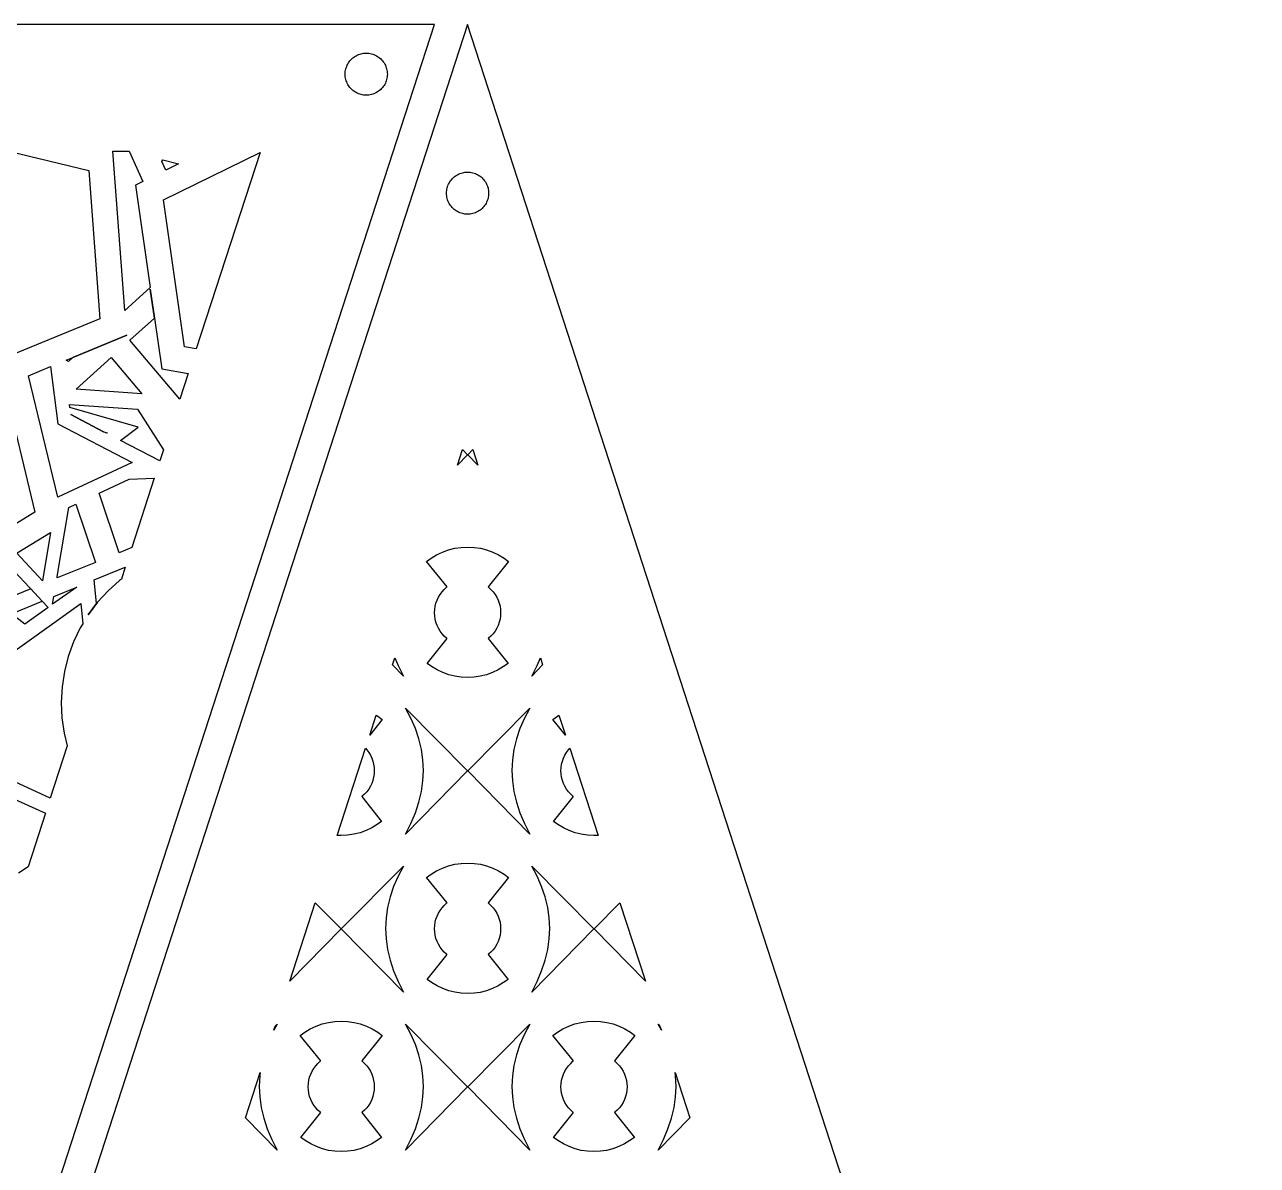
# Model space of a CAD drawing. Header units: metres. Extents: x 20 to 1108, y 20 to 485.
# Drawn here: x 990.8 to 1107.8, y 142.5 to 250.8 of the extents above; entities that cross this region are included whole.
import ezdxf

# ---------------------------------------------------------------- set-up
doc = ezdxf.new("R2010")
doc.units = ezdxf.units.M

msp = doc.modelspace()

# ---------------------------------------------------------------- linework, layer by layer
for p, q in [((1029.7, 250.826), (879.698, 250.826)), ((954.698, 20.0001), (1029.7, 250.826)), ((1032.85, 250.826), (957.853, 20)), ((1107.85, 20), (1032.85, 250.826)), ((1021.42, 246.976), (1021.47, 247.087)), ((1021.47, 247.087), (1021.54, 247.195)), ((1021.54, 247.195), (1021.61, 247.3)), ((1021.61, 247.3), (1021.68, 247.399)), ((1021.68, 247.399), (1021.77, 247.493)), ((1021.77, 247.493), (1021.86, 247.582)), ((1021.86, 247.582), (1021.95, 247.665)), ((1021.95, 247.665), (1022.05, 247.742)), ((1022.05, 247.742), (1022.15, 247.813)), ((1022.15, 247.813), (1022.26, 247.877)), ((1022.26, 247.877), (1022.38, 247.934)), ((1022.38, 247.934), (1022.49, 247.984)), ((1022.49, 247.984), (1022.61, 248.026)), ((1022.61, 248.026), (1022.73, 248.062)), ((1022.73, 248.062), (1022.85, 248.089)), ((1022.85, 248.089), (1022.98, 248.109)), ((1022.98, 248.109), (1023.1, 248.12)), ((1023.1, 248.12), (1023.23, 248.124)), ((1023.23, 248.124), (1023.35, 248.12)), ((1023.35, 248.12), (1023.48, 248.109)), ((1023.48, 248.109), (1023.6, 248.089)), ((1023.6, 248.089), (1023.72, 248.062)), ((1023.72, 248.062), (1023.84, 248.026)), ((1023.84, 248.026), (1023.96, 247.984)), ((1023.96, 247.984), (1024.08, 247.934)), ((1024.08, 247.934), (1024.19, 247.877)), ((1024.19, 247.877), (1024.3, 247.813)), ((1024.3, 247.813), (1024.4, 247.742)), ((1024.4, 247.742), (1024.5, 247.665)), ((1024.5, 247.665), (1024.6, 247.582)), ((1024.6, 247.582), (1024.68, 247.493)), ((1024.68, 247.493), (1024.77, 247.399)), ((1024.77, 247.399), (1024.84, 247.3)), ((1024.84, 247.3), (1024.92, 247.195)), ((1024.92, 247.195), (1024.98, 247.087)), ((1024.98, 247.087), (1025.04, 246.976)), ((1021.23, 246.249), (1021.24, 246.375)), ((1021.23, 246.124), (1021.23, 246.249)), ((1021.23, 245.998), (1021.23, 246.124)), ((1021.24, 245.873), (1021.23, 245.998)), ((1021.24, 246.375), (1021.26, 246.499)), ((1021.26, 245.749), (1021.24, 245.873)), ((1021.26, 246.499), (1021.29, 246.621)), ((1021.29, 246.621), (1021.32, 246.742)), ((1021.32, 246.742), (1021.37, 246.86)), ((1021.37, 246.86), (1021.42, 246.976)), ((1025.04, 246.976), (1025.09, 246.86)), ((1025.09, 246.86), (1025.13, 246.742)), ((1025.13, 246.742), (1025.16, 246.621)), ((1025.16, 246.621), (1025.19, 246.499)), ((1025.19, 246.499), (1025.21, 246.375)), ((1025.21, 245.873), (1025.19, 245.749)), ((1025.21, 246.375), (1025.22, 246.249)), ((1025.22, 245.998), (1025.21, 245.873)), ((1025.22, 246.249), (1025.23, 246.124)), ((1025.23, 246.124), (1025.22, 245.998)), ((1021.29, 245.627), (1021.26, 245.749)), ((1021.32, 245.506), (1021.29, 245.627)), ((1021.37, 245.388), (1021.32, 245.506)), ((1021.42, 245.273), (1021.37, 245.388)), ((1021.47, 245.16), (1021.42, 245.273)), ((1021.54, 245.052), (1021.47, 245.16)), ((1021.61, 244.948), (1021.54, 245.052)), ((1021.68, 244.849), (1021.61, 244.948)), ((1021.77, 244.755), (1021.68, 244.849)), ((1021.86, 244.666), (1021.77, 244.755)), ((1021.95, 244.583), (1021.86, 244.666)), ((1024.6, 244.666), (1024.5, 244.583)), ((1024.68, 244.755), (1024.6, 244.666)), ((1024.77, 244.849), (1024.68, 244.755)), ((1024.84, 244.948), (1024.77, 244.849)), ((1024.92, 245.052), (1024.84, 244.948)), ((1024.98, 245.16), (1024.92, 245.052)), ((1025.04, 245.273), (1024.98, 245.16)), ((1025.09, 245.388), (1025.04, 245.273)), ((1025.13, 245.506), (1025.09, 245.388)), ((1025.16, 245.627), (1025.13, 245.506)), ((1025.19, 245.749), (1025.16, 245.627)), ((1022.05, 244.506), (1021.95, 244.583)), ((1022.15, 244.436), (1022.05, 244.506)), ((1022.26, 244.371), (1022.15, 244.436)), ((1022.38, 244.315), (1022.26, 244.371)), ((1022.49, 244.265), (1022.38, 244.315)), ((1022.61, 244.222), (1022.49, 244.265)), ((1022.73, 244.187), (1022.61, 244.222)), ((1022.85, 244.159), (1022.73, 244.187)), ((1022.98, 244.14), (1022.85, 244.159)), ((1023.1, 244.128), (1022.98, 244.14)), ((1023.23, 244.124), (1023.1, 244.128)), ((1023.35, 244.128), (1023.23, 244.124)), ((1023.48, 244.14), (1023.35, 244.128)), ((1023.6, 244.159), (1023.48, 244.14)), ((1023.72, 244.187), (1023.6, 244.159)), ((1023.84, 244.222), (1023.72, 244.187)), ((1023.96, 244.265), (1023.84, 244.222)), ((1024.08, 244.315), (1023.96, 244.265)), ((1024.19, 244.371), (1024.08, 244.315)), ((1024.3, 244.436), (1024.19, 244.371)), ((1024.4, 244.506), (1024.3, 244.436)), ((1024.5, 244.583), (1024.4, 244.506)), ((989.281, 238.826), (996.87, 236.979)), ((999.164, 238.826), (1000.7, 238.826)), ((1000.31, 223.703), (999.164, 238.826)), ((1000.7, 238.826), (1002, 235.939)), ((1003.81, 237.836), (1003.9, 237.983)), ((1004.18, 237.008), (1003.81, 237.836)), ((1003.9, 237.983), (1005.41, 237.61)), ((1003.96, 234.2), (1013.14, 238.699)), ((1013.14, 238.699), (1007.08, 220.039)), ((996.87, 236.979), (997.932, 222.911)), ((1005.41, 237.61), (1004.18, 237.008)), ((1031.68, 236.444), (1031.78, 236.515)), ((1031.78, 236.515), (1031.89, 236.579)), ((1031.89, 236.579), (1032, 236.636)), ((1032, 236.636), (1032.12, 236.686)), ((1032.12, 236.686), (1032.23, 236.728)), ((1032.23, 236.728), (1032.36, 236.763)), ((1032.36, 236.763), (1032.48, 236.791)), ((1032.48, 236.791), (1032.6, 236.81)), ((1032.6, 236.81), (1032.73, 236.822)), ((1032.73, 236.822), (1032.85, 236.826)), ((1032.85, 236.826), (1032.98, 236.822)), ((1032.98, 236.822), (1033.1, 236.81)), ((1033.1, 236.81), (1033.23, 236.791)), ((1033.23, 236.791), (1033.35, 236.763)), ((1033.35, 236.763), (1033.47, 236.728)), ((1033.47, 236.728), (1033.59, 236.686)), ((1033.59, 236.686), (1033.7, 236.636)), ((1033.7, 236.636), (1033.82, 236.579)), ((1033.82, 236.579), (1033.92, 236.515)), ((1033.92, 236.515), (1034.03, 236.444)), ((1002, 235.939), (1001.31, 235.603)), ((1001.31, 235.603), (1002.7, 225.871)), ((1030.89, 235.201), (1030.92, 235.324)), ((1030.92, 235.324), (1030.95, 235.444)), ((1030.95, 235.444), (1030.99, 235.562)), ((1030.99, 235.562), (1031.04, 235.678)), ((1031.04, 235.678), (1031.1, 235.79)), ((1031.1, 235.79), (1031.16, 235.898)), ((1031.16, 235.898), (1031.23, 236.002)), ((1031.23, 236.002), (1031.31, 236.101)), ((1031.31, 236.101), (1031.39, 236.195)), ((1031.39, 236.195), (1031.48, 236.284)), ((1031.48, 236.284), (1031.58, 236.367)), ((1031.58, 236.367), (1031.68, 236.444)), ((1034.03, 236.444), (1034.13, 236.367)), ((1034.13, 236.367), (1034.22, 236.284)), ((1034.22, 236.284), (1034.31, 236.195)), ((1034.31, 236.195), (1034.39, 236.101)), ((1034.39, 236.101), (1034.47, 236.002)), ((1034.47, 236.002), (1034.54, 235.898)), ((1034.54, 235.898), (1034.61, 235.79)), ((1034.61, 235.79), (1034.66, 235.678)), ((1034.66, 235.678), (1034.71, 235.562)), ((1034.71, 235.562), (1034.75, 235.444)), ((1034.75, 235.444), (1034.79, 235.324)), ((1034.79, 235.324), (1034.82, 235.201)), ((1005.96, 220.234), (1003.96, 234.2)), ((1030.85, 234.826), (1030.86, 234.952)), ((1030.86, 234.701), (1030.85, 234.826)), ((1030.86, 234.952), (1030.87, 235.077)), ((1030.87, 234.576), (1030.86, 234.701)), ((1030.87, 235.077), (1030.89, 235.201)), ((1030.89, 234.451), (1030.87, 234.576)), ((1030.92, 234.329), (1030.89, 234.451)), ((1030.95, 234.208), (1030.92, 234.329)), ((1030.99, 234.09), (1030.95, 234.208)), ((1034.75, 234.208), (1034.71, 234.09)), ((1034.79, 234.329), (1034.75, 234.208)), ((1034.82, 234.451), (1034.79, 234.329)), ((1034.82, 235.201), (1034.84, 235.077)), ((1034.84, 234.576), (1034.82, 234.451)), ((1034.84, 235.077), (1034.85, 234.952)), ((1034.85, 234.701), (1034.84, 234.576)), ((1034.85, 234.952), (1034.85, 234.826)), ((1034.85, 234.826), (1034.85, 234.701)), ((1031.04, 233.975), (1030.99, 234.09)), ((1031.1, 233.863), (1031.04, 233.975)), ((1031.16, 233.755), (1031.1, 233.863)), ((1031.23, 233.651), (1031.16, 233.755)), ((1031.31, 233.551), (1031.23, 233.651)), ((1031.39, 233.457), (1031.31, 233.551)), ((1031.48, 233.368), (1031.39, 233.457)), ((1031.58, 233.285), (1031.48, 233.368)), ((1031.68, 233.208), (1031.58, 233.285)), ((1031.78, 233.138), (1031.68, 233.208)), ((1031.89, 233.074), (1031.78, 233.138)), ((1032, 233.017), (1031.89, 233.074)), ((1032.12, 232.967), (1032, 233.017)), ((1032.23, 232.924), (1032.12, 232.967)), ((1033.59, 232.967), (1033.47, 232.924)), ((1033.7, 233.017), (1033.59, 232.967)), ((1033.82, 233.074), (1033.7, 233.017)), ((1033.92, 233.138), (1033.82, 233.074)), ((1034.03, 233.208), (1033.92, 233.138)), ((1034.13, 233.285), (1034.03, 233.208)), ((1034.22, 233.368), (1034.13, 233.285)), ((1034.31, 233.457), (1034.22, 233.368)), ((1034.39, 233.551), (1034.31, 233.457)), ((1034.47, 233.651), (1034.39, 233.551)), ((1034.54, 233.755), (1034.47, 233.651)), ((1034.61, 233.863), (1034.54, 233.755)), ((1034.66, 233.975), (1034.61, 233.863)), ((1034.71, 234.09), (1034.66, 233.975)), ((1032.36, 232.889), (1032.23, 232.924)), ((1032.48, 232.862), (1032.36, 232.889)), ((1032.6, 232.842), (1032.48, 232.862)), ((1032.73, 232.83), (1032.6, 232.842)), ((1032.85, 232.826), (1032.73, 232.83)), ((1032.98, 232.83), (1032.85, 232.826)), ((1033.1, 232.842), (1032.98, 232.83)), ((1033.23, 232.862), (1033.1, 232.842)), ((1033.35, 232.889), (1033.23, 232.862)), ((1033.47, 232.924), (1033.35, 232.889)), ((1002.7, 225.871), (1000.31, 223.703)), ((1003.11, 222.972), (1002.72, 225.72)), ((1002.72, 225.72), (1003.11, 222.972)), ((997.932, 222.911), (984.882, 217.554)), ((1000.79, 220.868), (1003.11, 222.972)), ((1003.11, 222.972), (1003.11, 222.972)), ((1003.11, 222.972), (1003.8, 218.146)), ((1000.48, 221.335), (995.374, 219.238)), ((995.375, 219.238), (1000.48, 221.335)), ((1005.53, 215.264), (1000.79, 220.868)), ((1007.08, 220.039), (1005.96, 220.234)), ((994.743, 218.979), (995.374, 219.238)), ((994.955, 218.858), (994.743, 218.979)), ((995.374, 219.238), (994.955, 218.858)), ((995.374, 219.238), (995.375, 219.238)), ((995.678, 216.238), (998.991, 219.238)), ((998.991, 219.238), (1001.9, 215.796)), ((991.151, 217.504), (993.254, 218.367)), ((993.254, 218.367), (993.927, 212.948)), ((1003.8, 218.146), (1006.32, 217.707)), ((988.879, 216.571), (991.769, 204.562)), ((993.927, 205.967), (991.151, 217.504)), ((1006.32, 217.707), (1005.53, 215.264)), ((1001.9, 215.796), (995.678, 216.238)), ((995.074, 214.479), (995.037, 214.779)), ((995.037, 214.779), (1001.5, 214.321)), ((1001.58, 212.622), (995.074, 214.479)), ((1001.5, 214.321), (1003.96, 210.452)), ((998.274, 212.185), (995.158, 213.805)), ((995.158, 213.805), (998.276, 212.184)), ((993.927, 212.948), (1001, 209.274)), ((998.276, 212.184), (998.274, 212.185)), ((998.276, 212.184), (998.63, 212.083)), ((998.564, 212.034), (998.276, 212.184)), ((998.63, 212.083), (998.564, 212.034)), ((999.874, 211.354), (1001.58, 212.622)), ((1003.62, 209.405), (999.874, 211.354)), ((1003.96, 210.452), (1003.62, 209.405)), ((1031.89, 209.02), (1032.36, 210.488)), ((1032.85, 210), (1031.89, 209.02)), ((1032.36, 210.488), (1032.85, 210)), ((1032.86, 210), (1033.34, 210.488)), ((1033.82, 209.02), (1032.86, 210)), ((1033.34, 210.488), (1033.82, 209.02)), ((1001, 209.274), (993.927, 205.967)), ((997.856, 206.339), (1000.7, 207.667)), ((1000.7, 207.667), (1003.09, 207.77)), ((1003.09, 207.77), (1000.95, 201.182)), ((999.759, 200.696), (997.856, 206.339)), ((993.884, 198.448), (994.974, 204.99)), ((994.974, 204.99), (995.644, 205.304)), ((995.644, 205.304), (997.508, 199.777)), ((991.769, 204.562), (979.745, 197.185)), ((988.939, 199.979), (993.231, 202.612)), ((993.231, 202.612), (992.47, 198.036)), ((992.47, 198.036), (990.029, 200.647)), ((1000.95, 201.182), (999.759, 200.696)), ((1028.96, 199.869), (1029.39, 200.186)), ((1029.39, 200.186), (1029.91, 200.5)), ((1029.91, 200.5), (1030.47, 200.762)), ((1030.47, 200.762), (1031.04, 200.968)), ((1031.04, 200.968), (1031.64, 201.117)), ((1031.64, 201.117), (1032.24, 201.207)), ((1032.24, 201.207), (1032.85, 201.237)), ((1032.85, 201.237), (1033.46, 201.207)), ((1033.46, 201.207), (1034.07, 201.117)), ((1034.07, 201.117), (1034.66, 200.968)), ((1034.66, 200.968), (1035.24, 200.762)), ((1035.24, 200.762), (1035.79, 200.5)), ((1035.79, 200.5), (1036.32, 200.186)), ((1036.32, 200.186), (1036.74, 199.869)), ((988.874, 199.939), (991.722, 196.892)), ((997.508, 199.777), (993.889, 198.301)), ((997.404, 198.115), (1000.34, 199.315)), ((1000.34, 199.315), (999.98, 198.195)), ((1030.9, 197.449), (1028.96, 199.869)), ((1036.74, 199.869), (1034.81, 197.449)), ((993.889, 198.301), (993.884, 198.448)), ((997.618, 195.868), (997.404, 198.115)), ((999.802, 198.065), (998.706, 197.081)), ((999.98, 198.195), (999.802, 198.065)), ((991.366, 197.273), (986.577, 195.318)), ((991.722, 196.892), (991.366, 197.273)), ((991.722, 196.892), (992.463, 196.1)), ((992.463, 196.1), (991.722, 196.892)), ((995.73, 197.432), (993.443, 195.804)), ((993.567, 196.55), (995.73, 197.432)), ((998.706, 197.081), (997.713, 195.994)), ((1030.09, 196.478), (1030.25, 196.741)), ((1030.25, 196.741), (1030.43, 196.989)), ((1030.43, 196.989), (1030.64, 197.216)), ((1030.64, 197.216), (1030.86, 197.423)), ((1030.86, 197.423), (1030.9, 197.449)), ((1034.81, 197.449), (1034.84, 197.423)), ((1034.84, 197.423), (1035.07, 197.216)), ((1035.07, 197.216), (1035.28, 196.989)), ((1035.28, 196.989), (1035.46, 196.741)), ((1035.46, 196.741), (1035.62, 196.478)), ((979.183, 183.807), (996.112, 195.863)), ((989.55, 194.911), (992.463, 196.1)), ((993.021, 195.503), (990.813, 193.931)), ((992.463, 196.1), (992.463, 196.1)), ((992.463, 196.1), (993.021, 195.503)), ((993.443, 195.804), (993.567, 196.55)), ((996.112, 195.863), (996.297, 193.935)), ((997.713, 195.994), (996.83, 194.817)), ((996.83, 194.817), (997.618, 195.868)), ((1029.73, 195.307), (1029.78, 195.612)), ((1029.78, 195.612), (1029.85, 195.91)), ((1029.85, 195.91), (1029.96, 196.199)), ((1029.96, 196.199), (1030.09, 196.478)), ((1035.62, 196.478), (1035.75, 196.199)), ((1035.75, 196.199), (1035.85, 195.91)), ((1035.85, 195.91), (1035.93, 195.611)), ((1035.93, 195.611), (1035.97, 195.307)), ((990.813, 193.931), (989.55, 194.911)), ((1029.72, 195), (1029.73, 195.307)), ((1029.73, 194.693), (1029.72, 195)), ((1029.78, 194.389), (1029.73, 194.693)), ((1029.85, 194.09), (1029.78, 194.389)), ((1035.93, 194.388), (1035.85, 194.09)), ((1035.97, 194.693), (1035.93, 194.388)), ((1035.97, 195.307), (1035.99, 195)), ((1035.99, 195), (1035.97, 194.693)), ((996.068, 193.557), (995.433, 192.23)), ((996.297, 193.935), (996.068, 193.557)), ((1029.96, 193.801), (1029.85, 194.09)), ((1030.09, 193.522), (1029.96, 193.801)), ((1030.25, 193.259), (1030.09, 193.522)), ((1030.43, 193.011), (1030.25, 193.259)), ((1035.46, 193.258), (1035.28, 193.011)), ((1035.62, 193.522), (1035.46, 193.258)), ((1035.75, 193.8), (1035.62, 193.522)), ((1035.85, 194.09), (1035.75, 193.8)), ((995.433, 192.23), (994.931, 190.846)), ((1029.01, 190.196), (1030.9, 192.551)), ((1030.64, 192.784), (1030.43, 193.011)), ((1030.86, 192.577), (1030.64, 192.784)), ((1030.9, 192.551), (1030.86, 192.577)), ((1034.84, 192.577), (1034.81, 192.551)), ((1034.81, 192.551), (1036.69, 190.196)), ((1035.07, 192.783), (1034.84, 192.577)), ((1035.28, 193.011), (1035.07, 192.783)), ((994.931, 190.846), (994.566, 189.419)), ((1025.72, 190.043), (1025.94, 190.719)), ((1026.76, 188.981), (1025.72, 190.043)), ((1025.94, 190.719), (1026.25, 189.986)), ((1026.25, 189.986), (1026.76, 188.981)), ((1029.43, 189.884), (1029.01, 190.196)), ((1029.95, 189.574), (1029.43, 189.884)), ((1036.27, 189.884), (1035.75, 189.574)), ((1036.69, 190.196), (1036.27, 189.884)), ((1039.98, 190.043), (1038.94, 188.981)), ((1038.94, 188.981), (1039.46, 189.986)), ((1039.46, 189.986), (1039.76, 190.719)), ((1039.76, 190.719), (1039.98, 190.043)), ((994.566, 189.419), (994.344, 187.964)), ((1030.5, 189.315), (1029.95, 189.574)), ((1031.07, 189.112), (1030.5, 189.315)), ((1031.65, 188.966), (1031.07, 189.112)), ((1032.25, 188.877), (1031.65, 188.966)), ((1032.85, 188.847), (1032.25, 188.877)), ((1033.46, 188.877), (1032.85, 188.847)), ((1034.05, 188.965), (1033.46, 188.877)), ((1034.64, 189.112), (1034.05, 188.965)), ((1035.21, 189.315), (1034.64, 189.112)), ((1035.75, 189.574), (1035.21, 189.315)), ((994.344, 187.964), (994.265, 186.494)), ((994.265, 186.494), (994.33, 185.024)), ((994.33, 185.024), (994.539, 183.567)), ((1023.56, 183.385), (1024.17, 185.274)), ((1024.17, 185.274), (1024.32, 185.186)), ((1024.32, 185.186), (1024.74, 184.869)), ((1027.46, 184.984), (1026.94, 185.941)), ((1026.94, 185.941), (1032.85, 180)), ((1027.89, 184.003), (1027.46, 184.984)), ((1032.86, 180), (1038.76, 185.941)), ((1038.25, 184.984), (1037.82, 184.004)), ((1038.76, 185.941), (1038.25, 184.984)), ((1040.96, 184.869), (1041.39, 185.186)), ((1041.39, 185.186), (1041.53, 185.274)), ((1041.53, 185.274), (1042.15, 183.385)), ((993.222, 177.397), (979.183, 183.807)), ((1024.74, 184.869), (1023.56, 183.385)), ((1028.22, 183.018), (1027.89, 184.003)), ((1037.82, 184.004), (1037.49, 183.018)), ((1042.15, 183.385), (1040.96, 184.869)), ((994.539, 183.567), (994.835, 182.362)), ((1028.46, 182.029), (1028.22, 183.018)), ((1037.49, 183.018), (1037.25, 182.03)), ((994.835, 182.362), (993.222, 177.397)), ((1020.46, 173.866), (1023.15, 182.129)), ((1023.15, 182.129), (1023.28, 181.989)), ((1023.28, 181.989), (1023.46, 181.741)), ((1023.46, 181.741), (1023.62, 181.478)), ((1023.62, 181.478), (1023.75, 181.199)), ((1028.6, 181.036), (1028.46, 182.029)), ((1037.25, 182.03), (1037.11, 181.036)), ((1041.96, 181.199), (1042.09, 181.478)), ((1042.09, 181.478), (1042.25, 181.741)), ((1042.25, 181.741), (1042.43, 181.989)), ((1042.43, 181.989), (1042.56, 182.129)), ((1042.56, 182.129), (1045.24, 173.866)), ((1023.75, 181.199), (1023.85, 180.91)), ((1023.85, 180.91), (1023.93, 180.611)), ((1023.93, 180.611), (1023.97, 180.307)), ((1023.97, 180.307), (1023.99, 180)), ((1028.65, 180.039), (1028.6, 181.036)), ((1037.11, 181.036), (1037.06, 180.039)), ((1041.72, 180), (1041.73, 180.307)), ((1041.73, 180.307), (1041.78, 180.612)), ((1041.78, 180.612), (1041.85, 180.91)), ((1041.85, 180.91), (1041.96, 181.199)), ((985.461, 179.291), (992.755, 175.96)), ((1023.93, 179.388), (1023.85, 179.09)), ((1023.97, 179.693), (1023.93, 179.388)), ((1023.99, 180), (1023.97, 179.693)), ((1032.85, 180), (1026.94, 173.981)), ((1028.6, 179.037), (1028.65, 180.039)), ((1038.76, 173.981), (1032.86, 180)), ((1037.06, 180.039), (1037.11, 179.037)), ((1041.73, 179.693), (1041.72, 180)), ((1041.78, 179.389), (1041.73, 179.693)), ((1041.85, 179.09), (1041.78, 179.389)), ((1023.28, 178.011), (1023.07, 177.783)), ((1023.46, 178.258), (1023.28, 178.011)), ((1023.62, 178.522), (1023.46, 178.258)), ((1023.75, 178.8), (1023.62, 178.522)), ((1023.85, 179.09), (1023.75, 178.8)), ((1028.22, 177.02), (1028.46, 178.031)), ((1028.46, 178.031), (1028.6, 179.037)), ((1037.11, 179.037), (1037.25, 178.031)), ((1037.25, 178.031), (1037.49, 177.02)), ((1041.96, 178.801), (1041.85, 179.09)), ((1042.09, 178.522), (1041.96, 178.801)), ((1042.25, 178.259), (1042.09, 178.522)), ((1042.43, 178.011), (1042.25, 178.259)), ((1042.64, 177.784), (1042.43, 178.011)), ((1022.84, 177.577), (1022.81, 177.551)), ((1022.81, 177.551), (1024.69, 175.196)), ((1023.07, 177.783), (1022.84, 177.577)), ((1027.89, 176.005), (1028.22, 177.02)), ((1037.49, 177.02), (1037.82, 176.006)), ((1041.01, 175.196), (1042.9, 177.551)), ((1042.86, 177.577), (1042.64, 177.784)), ((1042.9, 177.551), (1042.86, 177.577)), ((992.755, 175.96), (991.106, 170.886)), ((1027.46, 174.986), (1027.89, 176.005)), ((1037.82, 176.006), (1038.25, 174.986)), ((1023.75, 174.574), (1023.21, 174.315)), ((1024.27, 174.884), (1023.75, 174.574)), ((1024.69, 175.196), (1024.27, 174.884)), ((1026.94, 173.981), (1027.46, 174.986)), ((1038.25, 174.986), (1038.76, 173.981)), ((1041.43, 174.884), (1041.01, 175.196)), ((1041.95, 174.574), (1041.43, 174.884)), ((1042.5, 174.315), (1041.95, 174.574)), ((1020.85, 173.847), (1020.46, 173.866)), ((1021.46, 173.877), (1020.85, 173.847)), ((1022.05, 173.965), (1021.46, 173.877)), ((1022.64, 174.112), (1022.05, 173.965)), ((1023.21, 174.315), (1022.64, 174.112)), ((1043.07, 174.112), (1042.5, 174.315)), ((1043.65, 173.966), (1043.07, 174.112)), ((1044.25, 173.877), (1043.65, 173.966)), ((1044.85, 173.847), (1044.25, 173.877)), ((1045.24, 173.866), (1044.85, 173.847)), ((1020.86, 165), (1026.76, 170.941)), ((1026.76, 170.941), (1026.25, 169.984)), ((1030.47, 170.762), (1031.04, 170.968)), ((1031.04, 170.968), (1031.64, 171.117)), ((1031.64, 171.117), (1032.24, 171.207)), ((1032.24, 171.207), (1032.85, 171.237)), ((1032.85, 171.237), (1033.46, 171.207)), ((1033.46, 171.207), (1034.07, 171.117)), ((1034.07, 171.117), (1034.66, 170.968)), ((1034.66, 170.968), (1035.24, 170.762)), ((1039.46, 169.984), (1038.94, 170.941)), ((1038.94, 170.941), (1044.85, 165)), ((991.106, 170.886), (990.189, 170.289)), ((1026.25, 169.984), (1025.82, 169.004)), ((1028.96, 169.869), (1029.39, 170.186)), ((1030.9, 167.449), (1028.96, 169.869)), ((1029.39, 170.186), (1029.91, 170.5)), ((1029.91, 170.5), (1030.47, 170.762)), ((1036.74, 169.869), (1034.81, 167.449)), ((1035.24, 170.762), (1035.79, 170.5)), ((1035.79, 170.5), (1036.32, 170.186)), ((1036.32, 170.186), (1036.74, 169.869)), ((1039.88, 169.003), (1039.46, 169.984)), ((1025.82, 169.004), (1025.49, 168.018)), ((1040.22, 168.018), (1039.88, 169.003)), ((1015.97, 160.024), (1018.39, 167.476)), ((1018.39, 167.476), (1020.85, 165)), ((1025.49, 168.018), (1025.25, 167.03)), ((1030.64, 167.216), (1030.86, 167.423)), ((1030.86, 167.423), (1030.9, 167.449)), ((1034.81, 167.449), (1034.84, 167.423)), ((1034.84, 167.423), (1035.07, 167.216)), ((1040.46, 167.029), (1040.22, 168.018)), ((1044.86, 165), (1047.32, 167.476)), ((1047.32, 167.476), (1049.74, 160.024)), ((1025.25, 167.03), (1025.11, 166.036)), ((1029.96, 166.199), (1030.09, 166.478)), ((1030.09, 166.478), (1030.25, 166.741)), ((1030.25, 166.741), (1030.43, 166.989)), ((1030.43, 166.989), (1030.64, 167.216)), ((1035.07, 167.216), (1035.28, 166.989)), ((1035.28, 166.989), (1035.46, 166.741)), ((1035.46, 166.741), (1035.62, 166.478)), ((1035.62, 166.478), (1035.75, 166.199)), ((1040.6, 166.036), (1040.46, 167.029)), ((1025.11, 166.036), (1025.06, 165.039)), ((1029.72, 165), (1029.73, 165.307)), ((1029.73, 165.307), (1029.78, 165.612)), ((1029.78, 165.612), (1029.85, 165.91)), ((1029.85, 165.91), (1029.96, 166.199)), ((1035.75, 166.199), (1035.85, 165.91)), ((1035.85, 165.91), (1035.93, 165.611)), ((1035.93, 165.611), (1035.97, 165.307)), ((1035.97, 165.307), (1035.99, 165)), ((1040.65, 165.039), (1040.6, 166.036)), ((1020.85, 165), (1015.97, 160.024)), ((1026.76, 158.981), (1020.86, 165)), ((1025.06, 165.039), (1025.11, 164.037)), ((1025.11, 164.037), (1025.25, 163.031)), ((1029.73, 164.693), (1029.72, 165)), ((1029.78, 164.389), (1029.73, 164.693)), ((1029.85, 164.09), (1029.78, 164.389)), ((1029.96, 163.801), (1029.85, 164.09)), ((1035.85, 164.09), (1035.75, 163.8)), ((1035.93, 164.388), (1035.85, 164.09)), ((1035.97, 164.693), (1035.93, 164.388)), ((1035.99, 165), (1035.97, 164.693)), ((1044.85, 165), (1038.94, 158.981)), ((1040.46, 163.031), (1040.6, 164.037)), ((1040.6, 164.037), (1040.65, 165.039)), ((1049.74, 160.024), (1044.86, 165)), ((1025.25, 163.031), (1025.49, 162.02)), ((1030.09, 163.522), (1029.96, 163.801)), ((1030.25, 163.259), (1030.09, 163.522)), ((1030.43, 163.011), (1030.25, 163.259)), ((1030.64, 162.784), (1030.43, 163.011)), ((1030.86, 162.577), (1030.64, 162.784)), ((1035.07, 162.783), (1034.84, 162.577)), ((1035.28, 163.011), (1035.07, 162.783)), ((1035.46, 163.258), (1035.28, 163.011)), ((1035.62, 163.522), (1035.46, 163.258)), ((1035.75, 163.8), (1035.62, 163.522)), ((1040.22, 162.02), (1040.46, 163.031)), ((1025.49, 162.02), (1025.82, 161.006)), ((1029.01, 160.196), (1030.9, 162.551)), ((1030.9, 162.551), (1030.86, 162.577)), ((1034.84, 162.577), (1034.81, 162.551)), ((1034.81, 162.551), (1036.69, 160.196)), ((1039.88, 161.005), (1040.22, 162.02)), ((1025.82, 161.006), (1026.25, 159.986)), ((1039.46, 159.986), (1039.88, 161.005)), ((1026.25, 159.986), (1026.76, 158.981)), ((1029.43, 159.884), (1029.01, 160.196)), ((1029.95, 159.574), (1029.43, 159.884)), ((1030.5, 159.315), (1029.95, 159.574)), ((1031.07, 159.112), (1030.5, 159.315)), ((1035.21, 159.315), (1034.64, 159.112)), ((1035.75, 159.574), (1035.21, 159.315)), ((1036.27, 159.884), (1035.75, 159.574)), ((1036.69, 160.196), (1036.27, 159.884)), ((1038.94, 158.981), (1039.46, 159.986)), ((1031.65, 158.966), (1031.07, 159.112)), ((1032.25, 158.877), (1031.65, 158.966)), ((1032.85, 158.847), (1032.25, 158.877)), ((1033.46, 158.877), (1032.85, 158.847)), ((1034.05, 158.965), (1033.46, 158.877)), ((1034.64, 159.112), (1034.05, 158.965)), ((1014.76, 155.941), (1014.45, 155.364)), ((1014.45, 155.364), (1014.58, 155.759)), ((1014.58, 155.759), (1014.76, 155.941)), ((1017.91, 155.5), (1018.47, 155.762)), ((1018.47, 155.762), (1019.04, 155.968)), ((1019.04, 155.968), (1019.64, 156.117)), ((1019.64, 156.117), (1020.24, 156.207)), ((1020.24, 156.207), (1020.85, 156.237)), ((1020.85, 156.237), (1021.46, 156.207)), ((1021.46, 156.207), (1022.07, 156.117)), ((1022.07, 156.117), (1022.66, 155.968)), ((1022.66, 155.968), (1023.24, 155.762)), ((1023.24, 155.762), (1023.79, 155.5)), ((1027.46, 154.984), (1026.94, 155.941)), ((1026.94, 155.941), (1032.85, 150)), ((1032.86, 150), (1038.76, 155.941)), ((1038.76, 155.941), (1038.25, 154.984)), ((1041.91, 155.5), (1042.47, 155.762)), ((1042.47, 155.762), (1043.04, 155.968)), ((1043.04, 155.968), (1043.64, 156.117)), ((1043.64, 156.117), (1044.24, 156.207)), ((1044.24, 156.207), (1044.85, 156.237)), ((1044.85, 156.237), (1045.46, 156.207)), ((1045.46, 156.207), (1046.07, 156.117)), ((1046.07, 156.117), (1046.66, 155.968)), ((1046.66, 155.968), (1047.24, 155.762)), ((1047.24, 155.762), (1047.79, 155.5)), ((1050.94, 155.941), (1051.12, 155.759)), ((1051.25, 155.364), (1050.94, 155.941)), ((1051.12, 155.759), (1051.25, 155.364)), ((1016.96, 154.869), (1017.39, 155.186)), ((1018.9, 152.449), (1016.96, 154.869)), ((1017.39, 155.186), (1017.91, 155.5)), ((1024.74, 154.869), (1022.81, 152.449)), ((1023.79, 155.5), (1024.32, 155.186)), ((1024.32, 155.186), (1024.74, 154.869)), ((1027.89, 154.003), (1027.46, 154.984)), ((1038.25, 154.984), (1037.82, 154.004)), ((1040.96, 154.869), (1041.39, 155.186)), ((1042.9, 152.449), (1040.96, 154.869)), ((1041.39, 155.186), (1041.91, 155.5)), ((1048.74, 154.869), (1046.81, 152.449)), ((1047.79, 155.5), (1048.32, 155.186)), ((1048.32, 155.186), (1048.74, 154.869)), ((1028.22, 153.018), (1027.89, 154.003)), ((1037.82, 154.004), (1037.49, 153.018)), ((1018.43, 151.989), (1018.64, 152.216)), ((1018.64, 152.216), (1018.86, 152.423)), ((1018.86, 152.423), (1018.9, 152.449)), ((1022.81, 152.449), (1022.84, 152.423)), ((1022.84, 152.423), (1023.07, 152.216)), ((1023.07, 152.216), (1023.28, 151.989)), ((1028.46, 152.029), (1028.22, 153.018)), ((1037.49, 153.018), (1037.25, 152.03)), ((1042.43, 151.989), (1042.64, 152.216)), ((1042.64, 152.216), (1042.86, 152.423)), ((1042.86, 152.423), (1042.9, 152.449)), ((1046.81, 152.449), (1046.84, 152.423)), ((1046.84, 152.423), (1047.07, 152.216)), ((1047.07, 152.216), (1047.28, 151.989)), ((1011.75, 147.05), (1013.15, 151.365)), ((1013.11, 151.036), (1013.06, 150.039)), ((1013.15, 151.365), (1013.11, 151.036)), ((1017.85, 150.91), (1017.96, 151.199)), ((1017.96, 151.199), (1018.09, 151.478)), ((1018.09, 151.478), (1018.25, 151.741)), ((1018.25, 151.741), (1018.43, 151.989)), ((1023.28, 151.989), (1023.46, 151.741)), ((1023.46, 151.741), (1023.62, 151.478)), ((1023.62, 151.478), (1023.75, 151.199)), ((1023.75, 151.199), (1023.85, 150.91)), ((1028.6, 151.036), (1028.46, 152.029)), ((1028.65, 150.039), (1028.6, 151.036)), ((1037.11, 151.036), (1037.06, 150.039)), ((1037.25, 152.03), (1037.11, 151.036)), ((1041.85, 150.91), (1041.96, 151.199)), ((1041.96, 151.199), (1042.09, 151.478)), ((1042.09, 151.478), (1042.25, 151.741)), ((1042.25, 151.741), (1042.43, 151.989)), ((1047.28, 151.989), (1047.46, 151.741)), ((1047.46, 151.741), (1047.62, 151.478)), ((1047.62, 151.478), (1047.75, 151.199)), ((1047.75, 151.199), (1047.85, 150.91)), ((1052.6, 151.036), (1052.55, 151.363)), ((1052.55, 151.363), (1053.95, 147.05)), ((1052.65, 150.039), (1052.6, 151.036)), ((1013.06, 150.039), (1013.11, 149.037)), ((1017.72, 150), (1017.73, 150.307)), ((1017.73, 149.693), (1017.72, 150)), ((1017.73, 150.307), (1017.78, 150.612)), ((1017.78, 150.612), (1017.85, 150.91)), ((1023.85, 150.91), (1023.93, 150.611)), ((1023.93, 150.611), (1023.97, 150.307)), ((1023.97, 150.307), (1023.99, 150)), ((1023.99, 150), (1023.97, 149.693)), ((1032.85, 150), (1026.94, 143.981)), ((1028.6, 149.037), (1028.65, 150.039)), ((1038.76, 143.981), (1032.86, 150)), ((1037.06, 150.039), (1037.11, 149.037)), ((1041.72, 150), (1041.73, 150.307)), ((1041.73, 149.693), (1041.72, 150)), ((1041.73, 150.307), (1041.78, 150.612)), ((1041.78, 150.612), (1041.85, 150.91)), ((1047.85, 150.91), (1047.93, 150.611)), ((1047.93, 150.611), (1047.97, 150.307)), ((1047.97, 150.307), (1047.99, 150)), ((1047.99, 150), (1047.97, 149.693)), ((1052.6, 149.037), (1052.65, 150.039)), ((1013.11, 149.037), (1013.25, 148.031)), ((1017.78, 149.389), (1017.73, 149.693)), ((1017.85, 149.09), (1017.78, 149.389)), ((1017.96, 148.801), (1017.85, 149.09)), ((1018.09, 148.522), (1017.96, 148.801)), ((1023.75, 148.8), (1023.62, 148.522)), ((1023.85, 149.09), (1023.75, 148.8)), ((1023.93, 149.388), (1023.85, 149.09)), ((1023.97, 149.693), (1023.93, 149.388)), ((1028.46, 148.031), (1028.6, 149.037)), ((1037.11, 149.037), (1037.25, 148.031)), ((1041.78, 149.389), (1041.73, 149.693)), ((1041.85, 149.09), (1041.78, 149.389)), ((1041.96, 148.801), (1041.85, 149.09)), ((1042.09, 148.522), (1041.96, 148.801)), ((1047.75, 148.8), (1047.62, 148.522)), ((1047.85, 149.09), (1047.75, 148.8)), ((1047.93, 149.388), (1047.85, 149.09)), ((1047.97, 149.693), (1047.93, 149.388)), ((1052.46, 148.031), (1052.6, 149.037)), ((1013.25, 148.031), (1013.49, 147.02)), ((1017.01, 145.196), (1018.9, 147.551)), ((1018.25, 148.259), (1018.09, 148.522)), ((1018.43, 148.011), (1018.25, 148.259)), ((1018.64, 147.784), (1018.43, 148.011)), ((1018.86, 147.577), (1018.64, 147.784)), ((1018.9, 147.551), (1018.86, 147.577)), ((1022.84, 147.577), (1022.81, 147.551)), ((1022.81, 147.551), (1024.69, 145.196)), ((1023.07, 147.783), (1022.84, 147.577)), ((1023.28, 148.011), (1023.07, 147.783)), ((1023.46, 148.258), (1023.28, 148.011)), ((1023.62, 148.522), (1023.46, 148.258)), ((1028.22, 147.02), (1028.46, 148.031)), ((1037.25, 148.031), (1037.49, 147.02)), ((1041.01, 145.196), (1042.9, 147.551)), ((1042.25, 148.259), (1042.09, 148.522)), ((1042.43, 148.011), (1042.25, 148.259)), ((1042.64, 147.784), (1042.43, 148.011)), ((1042.86, 147.577), (1042.64, 147.784)), ((1042.9, 147.551), (1042.86, 147.577)), ((1046.84, 147.577), (1046.81, 147.551)), ((1046.81, 147.551), (1048.69, 145.196)), ((1047.07, 147.783), (1046.84, 147.577)), ((1047.28, 148.011), (1047.07, 147.783)), ((1047.46, 148.258), (1047.28, 148.011)), ((1047.62, 148.522), (1047.46, 148.258)), ((1052.22, 147.02), (1052.46, 148.031)), ((1014.76, 143.981), (1011.75, 147.05)), ((1013.49, 147.02), (1013.82, 146.006)), ((1027.89, 146.005), (1028.22, 147.02)), ((1037.49, 147.02), (1037.82, 146.006)), ((1053.95, 147.05), (1050.94, 143.981)), ((1051.88, 146.005), (1052.22, 147.02)), ((1013.82, 146.006), (1014.25, 144.986)), ((1017.43, 144.884), (1017.01, 145.196)), ((1024.69, 145.196), (1024.27, 144.884)), ((1027.46, 144.986), (1027.89, 146.005)), ((1037.82, 146.006), (1038.25, 144.986)), ((1041.43, 144.884), (1041.01, 145.196)), ((1048.69, 145.196), (1048.27, 144.884)), ((1051.46, 144.986), (1051.88, 146.005)), ((1014.25, 144.986), (1014.76, 143.981)), ((1017.95, 144.574), (1017.43, 144.884)), ((1018.5, 144.315), (1017.95, 144.574)), ((1019.07, 144.112), (1018.5, 144.315)), ((1019.65, 143.966), (1019.07, 144.112)), ((1022.64, 144.112), (1022.05, 143.965)), ((1023.21, 144.315), (1022.64, 144.112)), ((1023.75, 144.574), (1023.21, 144.315)), ((1024.27, 144.884), (1023.75, 144.574)), ((1026.94, 143.981), (1027.46, 144.986)), ((1038.25, 144.986), (1038.76, 143.981)), ((1041.95, 144.574), (1041.43, 144.884)), ((1042.5, 144.315), (1041.95, 144.574)), ((1043.07, 144.112), (1042.5, 144.315)), ((1043.65, 143.966), (1043.07, 144.112)), ((1046.64, 144.112), (1046.05, 143.965)), ((1047.21, 144.315), (1046.64, 144.112)), ((1047.75, 144.574), (1047.21, 144.315)), ((1048.27, 144.884), (1047.75, 144.574)), ((1050.94, 143.981), (1051.46, 144.986)), ((1020.25, 143.877), (1019.65, 143.966)), ((1020.85, 143.847), (1020.25, 143.877)), ((1021.46, 143.877), (1020.85, 143.847)), ((1022.05, 143.965), (1021.46, 143.877)), ((1044.25, 143.877), (1043.65, 143.966)), ((1044.85, 143.847), (1044.25, 143.877)), ((1045.46, 143.877), (1044.85, 143.847)), ((1046.05, 143.965), (1045.46, 143.877))]:
    msp.add_line(p, q)

doc.saveas('drawing.dxf')
